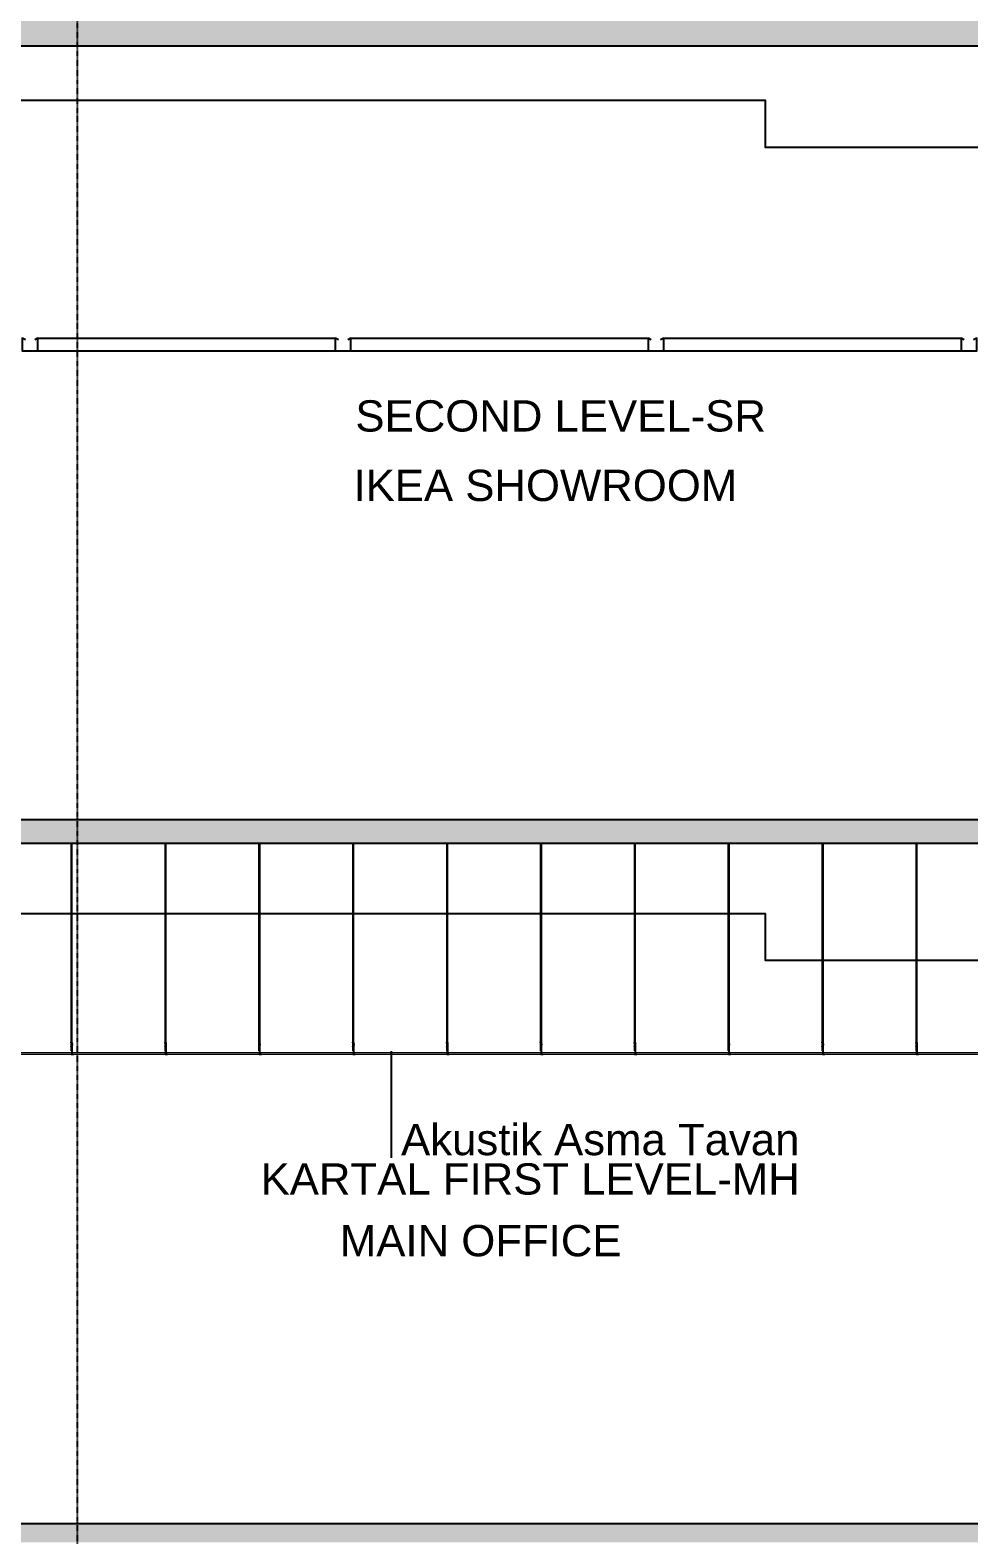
# Model space of a CAD drawing. Header units: centimetres. Extents: x -678439 to 71514, y -426864 to 8594.
# Drawn here: x 67526 to 68126, y 5573 to 6535 of the extents above; entities that cross this region are included whole.
import ezdxf

# ---------------------------------------------------------------- set-up
doc = ezdxf.new("R2010")
doc.units = ezdxf.units.CM
doc.header["$LTSCALE"] = 0.01
doc.header["$MEASUREMENT"] = 0
doc.linetypes.add('$0$CENTER', pattern=[50.8, 31.75, -6.35, 6.35, -6.35])
for name, color, linetype in [('$0$V-0_Axis', 8, '$0$CENTER'), ('AR-02', 152, 'Continuous'), ('METAL', 122, 'Continuous'), ('V-0_Elevation_015', 103, 'Continuous'), ('V-0_Hatch_Concrete', 252, 'Continuous'), ('V-0_Text_Tr', 7, 'Continuous'), ('V-2_Column', 160, 'Continuous')]:
    doc.layers.add(name, color=color, linetype=linetype)
doc.layers.add('AG-Metal_Profile', color=122, linetype='Continuous', lineweight=18)
doc.layers.add('TAV-AG-Acoustic', color=1, linetype='Continuous', lineweight=0)
doc.styles.add('VIVA_100', font='arial.ttf', dxfattribs={"height": 20})

msp = doc.modelspace()

# ---------------------------------------------------------------- hatches: boundary and pattern name
at = {"layer": 'V-0_Hatch_Concrete', "transparency": 33554534}
h = msp.add_hatch(color=256, dxfattribs=at)
h.dxf.hatch_style = 1
h.paths.add_polyline_path([(68445.71, 6030), (61095.72, 6030), (61095.72, 6005), (60008.51, 6005), (60008.51, 6041.33), (60433.83, 6285), (60523.83, 6285), (60934.01, 6525), (60951.1, 6535), (61095.72, 6535), (61095.71, 6460), (61175.71, 6460), (61175.71, 6535), (62465.71, 6535), (62465.71, 6460), (62565.71, 6460), (62565.71, 6535), (64145.71, 6535), (64145.71, 6460), (64245.71, 6460), (64245.71, 6550), (65825.71, 6550), (65825.71, 6460), (65925.71, 6460), (65925.71, 6550), (66665.71, 6550), (66665.71, 6460), (66765.71, 6460), (66765.71, 6525), (68345.71, 6525), (68345.71, 6460), (68445.71, 6460), (68445.71, 6680), (68425.71, 6680), (68425.71, 6545), (66765.71, 6545), (66765.71, 6570), (64145.71, 6570), (64145.71, 6555), (62515.71, 6555), (62465.71, 6555), (61001.01, 6555), (61001.01, 6570), (60971.01, 6570), (60971.01, 6560.31), (60941.01, 6560.31), (60941.01, 6543.13), (60911.01, 6543.13), (60911.01, 6525.94), (60881.01, 6525.94), (60881.01, 6508.75), (60851.01, 6508.75), (60851.01, 6491.56), (60821.01, 6491.56), (60821.01, 6474.38), (60791.01, 6474.38), (60791.01, 6457.19), (60761.01, 6457.19), (60761.01, 6440), (60731.01, 6440), (60731.01, 6422.81), (60701.01, 6422.81), (60701.01, 6405.63), (60671.01, 6405.63), (60671.01, 6388.44), (60641.01, 6388.44), (60641.01, 6371.25), (60611.01, 6371.25), (60611.01, 6354.06), (60581.01, 6354.06), (60581.01, 6336.88), (60551.01, 6336.88), (60551.01, 6319.69), (60521.01, 6319.69), (60521.01, 6302.5), (60401.01, 6302.5), (60401.01, 6285.31), (60371.01, 6285.31), (60371.01, 6268.13), (60341.01, 6268.13), (60341.01, 6250.94), (60311.01, 6250.94), (60311.01, 6233.75), (60281.01, 6233.75), (60281.01, 6216.56), (60251.01, 6216.56), (60251.01, 6199.38), (60221.01, 6199.38), (60221.01, 6182.19), (60191.01, 6182.19), (60191.01, 6165), (60161.01, 6165), (60161.01, 6147.81), (60131.01, 6147.81), (60131.01, 6130.63), (60101.01, 6130.63), (60101.01, 6113.44), (60071.01, 6113.44), (60071.01, 6096.25), (60041.01, 6096.25), (60041.01, 6079.06), (60011.01, 6079.06), (60011.01, 6061.88), (59981.01, 6061.88), (59981.01, 6044.69), (59951.01, 6044.69), (59951.01, 6005), (59652.61, 6005), (59652.61, 5985), (60406.22, 5985), (60406.22, 5920), (60486.22, 5920), (60486.22, 5985), (60795.68, 5985), (60795.68, 5920), (60875.68, 5920), (60875.68, 5985), (61095.71, 5985), (61095.72, 5940), (61195.72, 5940), (61195.72, 6015), (62465.71, 6015), (62465.71, 5940), (62565.71, 5940), (62565.71, 6015), (64145.71, 6015), (64145.71, 5940), (64245.71, 5940), (64245.71, 6015), (65825.71, 6015), (65825.71, 5940), (65925.71, 5940), (65925.71, 6015), (66665.71, 6015), (66665.71, 5940), (66765.71, 5940), (66765.71, 6015), (68345.71, 6015), (68345.71, 5940), (68445.71, 5940)])
h = msp.add_hatch(color=256, dxfattribs=at)
h.dxf.hatch_style = 1
h.paths.add_polyline_path([(61195.72, 5565), (62465.71, 5565), (62465.71, 5490), (62515.71, 5490), (62565.71, 5490), (62565.71, 5565), (64145.71, 5565), (64145.71, 5490), (64245.71, 5490), (64245.71, 5565), (65825.71, 5565), (65825.71, 5490), (65925.71, 5490), (65925.71, 5565), (66665.71, 5565), (66665.71, 5490), (66765.71, 5490), (66765.71, 5568), (68345.71, 5568), (68345.71, 5490), (68445.71, 5490), (68445.71, 5568), (68625.71, 5568), (68625.71, 5490), (68675.71, 5490), (68675.71, 5645), (68655.71, 5645), (68655.71, 5580), (64145.71, 5580), (61095.72, 5580), (61095.71, 5490), (61195.71, 5490)])
h.paths.add_polyline_path([(61195.72, 5285), (59652.61, 5285), (59652.61, 5268), (60406.22, 5268), (60406.22, 5215), (60486.22, 5215), (60486.22, 5268), (60795.68, 5268), (60795.68, 5215), (60875.68, 5215), (60875.68, 5268), (61095.72, 5268), (61095.71, 5215), (61195.72, 5215)])
h.paths.add_polyline_path([(61195.71, 4640), (59652.61, 4640), (59652.61, 4620), (60406.22, 4620), (60406.22, 4570), (60486.22, 4570), (60486.22, 4620), (60795.71, 4620), (60795.71, 4570), (60875.71, 4570), (60875.71, 4620), (61095.71, 4620), (61095.71, 4570), (61195.71, 4570)])

# ---------------------------------------------------------------- linework, layer by layer
at = {"layer": '$0$V-0_Axis'}
msp.add_line((67555.71, 8337.49), (67555.71, 1410), dxfattribs=at)
at = {"layer": 'AG-Metal_Profile'}
for points in [[(67551.96, 5879.9), (67551.96, 5880), (67552.66, 5880), (67552.66, 5881.4), (67552.76, 5881.4), (67552.76, 5880), (67553.46, 5880), (67553.46, 5879.9)], [(67611.96, 5879.9), (67611.96, 5880), (67612.66, 5880), (67612.66, 5881.4), (67612.76, 5881.4), (67612.76, 5880), (67613.46, 5880), (67613.46, 5879.9)], [(67671.96, 5879.9), (67671.96, 5880), (67672.66, 5880), (67672.66, 5881.4), (67672.76, 5881.4), (67672.76, 5880), (67673.46, 5880), (67673.46, 5879.9)], [(67731.96, 5879.9), (67731.96, 5880), (67732.66, 5880), (67732.66, 5881.4), (67732.76, 5881.4), (67732.76, 5880), (67733.46, 5880), (67733.46, 5879.9)], [(67791.96, 5879.9), (67791.96, 5880), (67792.66, 5880), (67792.66, 5881.4), (67792.76, 5881.4), (67792.76, 5880), (67793.46, 5880), (67793.46, 5879.9)], [(67851.96, 5879.9), (67851.96, 5880), (67852.66, 5880), (67852.66, 5881.4), (67852.76, 5881.4), (67852.76, 5880), (67853.46, 5880), (67853.46, 5879.9)], [(67911.96, 5879.9), (67911.96, 5880), (67912.66, 5880), (67912.66, 5881.4), (67912.76, 5881.4), (67912.76, 5880), (67913.46, 5880), (67913.46, 5879.9)], [(67971.96, 5879.9), (67971.96, 5880), (67972.66, 5880), (67972.66, 5881.4), (67972.76, 5881.4), (67972.76, 5880), (67973.46, 5880), (67973.46, 5879.9)], [(68031.96, 5879.9), (68031.96, 5880), (68032.66, 5880), (68032.66, 5881.4), (68032.76, 5881.4), (68032.76, 5880), (68033.46, 5880), (68033.46, 5879.9)], [(68091.96, 5879.9), (68091.96, 5880), (68092.66, 5880), (68092.66, 5881.4), (68092.76, 5881.4), (68092.76, 5880), (68093.46, 5880), (68093.46, 5879.9)]]:
    msp.add_lwpolyline(points, close=True, dxfattribs=at)
at = {"layer": 'AR-02'}
for p, q in [((67530.61, 6338), (67720.61, 6338)), ((67730.61, 6338), (67920.61, 6338)), ((67930.61, 6338), (68120.61, 6338)), ((67530.61, 6330), (67720.61, 6330)), ((67730.61, 6330), (67920.61, 6330)), ((67930.61, 6330), (68120.61, 6330))]:
    msp.add_line(p, q, dxfattribs=at)
at = {"layer": 'METAL', "color": 9}
for p, q in [((67552.06, 5882.33), (67552.06, 6015)), ((67552.16, 6015), (67552.16, 5882.33)), ((67612.06, 5882.33), (67612.06, 6015)), ((67612.16, 6015), (67612.16, 5882.33)), ((67672.06, 5882.33), (67672.06, 6015)), ((67672.16, 6015), (67672.16, 5882.33)), ((67732.06, 5882.33), (67732.06, 6015)), ((67732.16, 6015), (67732.16, 5882.33)), ((67792.06, 5882.33), (67792.06, 6015)), ((67792.16, 6015), (67792.16, 5882.33)), ((67852.06, 5882.33), (67852.06, 6015)), ((67852.16, 6015), (67852.16, 5882.33)), ((67912.06, 5882.33), (67912.06, 6015)), ((67912.16, 6015), (67912.16, 5882.33)), ((67972.06, 5882.33), (67972.06, 6015)), ((67972.16, 6015), (67972.16, 5882.33)), ((68032.06, 5882.33), (68032.06, 6015)), ((68032.16, 6015), (68032.16, 5882.33)), ((68092.06, 5882.33), (68092.06, 6015)), ((68092.16, 6015), (68092.16, 5882.33)), ((67552.44, 5880.42), (67552.44, 5887.65)), ((67552.49, 5880.42), (67552.49, 5887.65)), ((67612.44, 5880.42), (67612.44, 5887.65)), ((67612.49, 5880.42), (67612.49, 5887.65)), ((67672.44, 5880.42), (67672.44, 5887.65)), ((67672.49, 5880.42), (67672.49, 5887.65)), ((67732.44, 5880.42), (67732.44, 5887.65)), ((67732.49, 5880.42), (67732.49, 5887.65)), ((67792.44, 5880.42), (67792.44, 5887.65)), ((67792.49, 5880.42), (67792.49, 5887.65)), ((67852.44, 5880.42), (67852.44, 5887.65)), ((67852.49, 5880.42), (67852.49, 5887.65)), ((67912.44, 5880.42), (67912.44, 5887.65)), ((67912.49, 5880.42), (67912.49, 5887.65)), ((67972.44, 5880.42), (67972.44, 5887.65)), ((67972.49, 5880.42), (67972.49, 5887.65)), ((68032.44, 5880.42), (68032.44, 5887.65)), ((68032.49, 5880.42), (68032.49, 5887.65)), ((68092.44, 5880.42), (68092.44, 5887.65)), ((68092.49, 5880.42), (68092.49, 5887.65))]:
    msp.add_line(p, q, dxfattribs=at)
at = {"layer": 'METAL'}
for points in [[(67522.61, 6337), (67520.61, 6338), (67520.61, 6330), (67530.61, 6330), (67530.61, 6338), (67528.61, 6337)], [(67722.61, 6337), (67720.61, 6338), (67720.61, 6330), (67730.61, 6330), (67730.61, 6338), (67728.61, 6337)], [(67922.61, 6337), (67920.61, 6338), (67920.61, 6330), (67930.61, 6330), (67930.61, 6338), (67928.61, 6337)], [(68122.61, 6337), (68120.61, 6338), (68120.61, 6330), (68130.61, 6330), (68130.61, 6338), (68128.61, 6337)]]:
    msp.add_lwpolyline(points, dxfattribs=at)
for points in [[(67551.71, 5885.21), (67551.73, 5885.19), (67552.44, 5885.9), (67552.44, 5886.9), (67551.73, 5887.61), (67551.71, 5887.59), (67552.41, 5886.89), (67552.41, 5885.91)], [(67611.71, 5885.21), (67611.73, 5885.19), (67612.44, 5885.9), (67612.44, 5886.9), (67611.73, 5887.61), (67611.71, 5887.59), (67612.41, 5886.89), (67612.41, 5885.91)], [(67671.71, 5885.21), (67671.73, 5885.19), (67672.44, 5885.9), (67672.44, 5886.9), (67671.73, 5887.61), (67671.71, 5887.59), (67672.41, 5886.89), (67672.41, 5885.91)], [(67731.71, 5885.21), (67731.73, 5885.19), (67732.44, 5885.9), (67732.44, 5886.9), (67731.73, 5887.61), (67731.71, 5887.59), (67732.41, 5886.89), (67732.41, 5885.91)], [(67791.71, 5885.21), (67791.73, 5885.19), (67792.44, 5885.9), (67792.44, 5886.9), (67791.73, 5887.61), (67791.71, 5887.59), (67792.41, 5886.89), (67792.41, 5885.91)], [(67851.71, 5885.21), (67851.73, 5885.19), (67852.44, 5885.9), (67852.44, 5886.9), (67851.73, 5887.61), (67851.71, 5887.59), (67852.41, 5886.89), (67852.41, 5885.91)], [(67911.71, 5885.21), (67911.73, 5885.19), (67912.44, 5885.9), (67912.44, 5886.9), (67911.73, 5887.61), (67911.71, 5887.59), (67912.41, 5886.89), (67912.41, 5885.91)], [(67971.71, 5885.21), (67971.73, 5885.19), (67972.44, 5885.9), (67972.44, 5886.9), (67971.73, 5887.61), (67971.71, 5887.59), (67972.41, 5886.89), (67972.41, 5885.91)], [(68031.71, 5885.21), (68031.73, 5885.19), (68032.44, 5885.9), (68032.44, 5886.9), (68031.73, 5887.61), (68031.71, 5887.59), (68032.41, 5886.89), (68032.41, 5885.91)], [(68091.71, 5885.21), (68091.73, 5885.19), (68092.44, 5885.9), (68092.44, 5886.9), (68091.73, 5887.61), (68091.71, 5887.59), (68092.41, 5886.89), (68092.41, 5885.91)]]:
    msp.add_lwpolyline(points, close=True, dxfattribs=at)
at = {"layer": 'TAV-AG-Acoustic', "flags": 128}
for points in [[(67492.76, 5881.25), (67552.66, 5881.25), (67552.66, 5880), (67492.76, 5880)], [(67552.76, 5881.25), (67612.66, 5881.25), (67612.66, 5880), (67552.76, 5880)], [(67612.76, 5881.25), (67672.66, 5881.25), (67672.66, 5880), (67612.76, 5880)], [(67672.76, 5881.25), (67732.66, 5881.25), (67732.66, 5880), (67672.76, 5880)], [(67732.76, 5881.25), (67792.66, 5881.25), (67792.66, 5880), (67732.76, 5880)], [(67792.76, 5881.25), (67852.66, 5881.25), (67852.66, 5880), (67792.76, 5880)], [(67852.76, 5881.25), (67912.66, 5881.25), (67912.66, 5880), (67852.76, 5880)], [(67912.76, 5881.25), (67972.66, 5881.25), (67972.66, 5880), (67912.76, 5880)], [(67972.76, 5881.25), (68032.66, 5881.25), (68032.66, 5880), (67972.76, 5880)], [(68032.76, 5881.25), (68092.66, 5881.25), (68092.66, 5880), (68032.76, 5880)], [(68092.76, 5881.25), (68152.66, 5881.25), (68152.66, 5880), (68092.76, 5880)]]:
    msp.add_lwpolyline(points, close=True, dxfattribs=at)
at = {"layer": 'V-0_Elevation_015', "ltscale": 0.3}
for points in [[(68345.71, 6460), (67995.71, 6460), (67995.71, 6490), (67115.71, 6490), (67115.71, 6460), (66765.71, 6460)], [(68345.71, 5940), (67995.71, 5940), (67995.71, 5970), (67312.71, 5970)]]:
    msp.add_lwpolyline(points, dxfattribs=at)
at = {"layer": 'V-0_Text_Tr'}
msp.add_line((67756.57, 5813.94), (67756.57, 5882.12), dxfattribs=at)
at = {"layer": 'V-2_Column', "ltscale": 200, "transparency": 33554687}
for p, q in [((66765.71, 6525), (68345.71, 6525)), ((68445.71, 6030), (61095.72, 6030)), ((68345.71, 6015), (66765.71, 6015))]:
    msp.add_line(p, q, dxfattribs=at)
msp.add_lwpolyline([(64145.71, 5580), (68655.71, 5580)], dxfattribs=at)

# ---------------------------------------------------------------- texts
at = {"layer": 'V-0_Text_Tr', "style": 'VIVA_100'}
for s, p in [('IKEA SHOWROOM', (67732.3, 6233.88)), ('IKEA SHOWROOM', (67732.3, 6233.88)), ('Akustik Asma Tavan', (67762.7, 5815.61)), ('MAIN OFFICE', (67723.6, 5750.97))]:
    msp.add_text(s, height=20, dxfattribs=at).set_placement(p)
at = {"layer": 'V-0_Text_Tr', "char_height": 20, "attachment_point": 1, "rotation": 0.00897, "style": 'VIVA_100'}
for s, insert in [('\\pi76.735,l80,t216.73;SECOND LEVEL-SR', (67576.78, 6298.27)), ('\\pi76.735,l80,t216.73;SECOND LEVEL-SR', (67576.78, 6298.27)), ('\\pi36.946,l80,t176.95;KARTAL FIRST LEVEL-MH', (67555.97, 5810.37))]:
    msp.add_mtext_dynamic_manual_height_columns(s, width=554.2603, gutter_width=1000, heights=[240.38], dxfattribs=dict(at, insert=insert))

doc.saveas('drawing.dxf')
